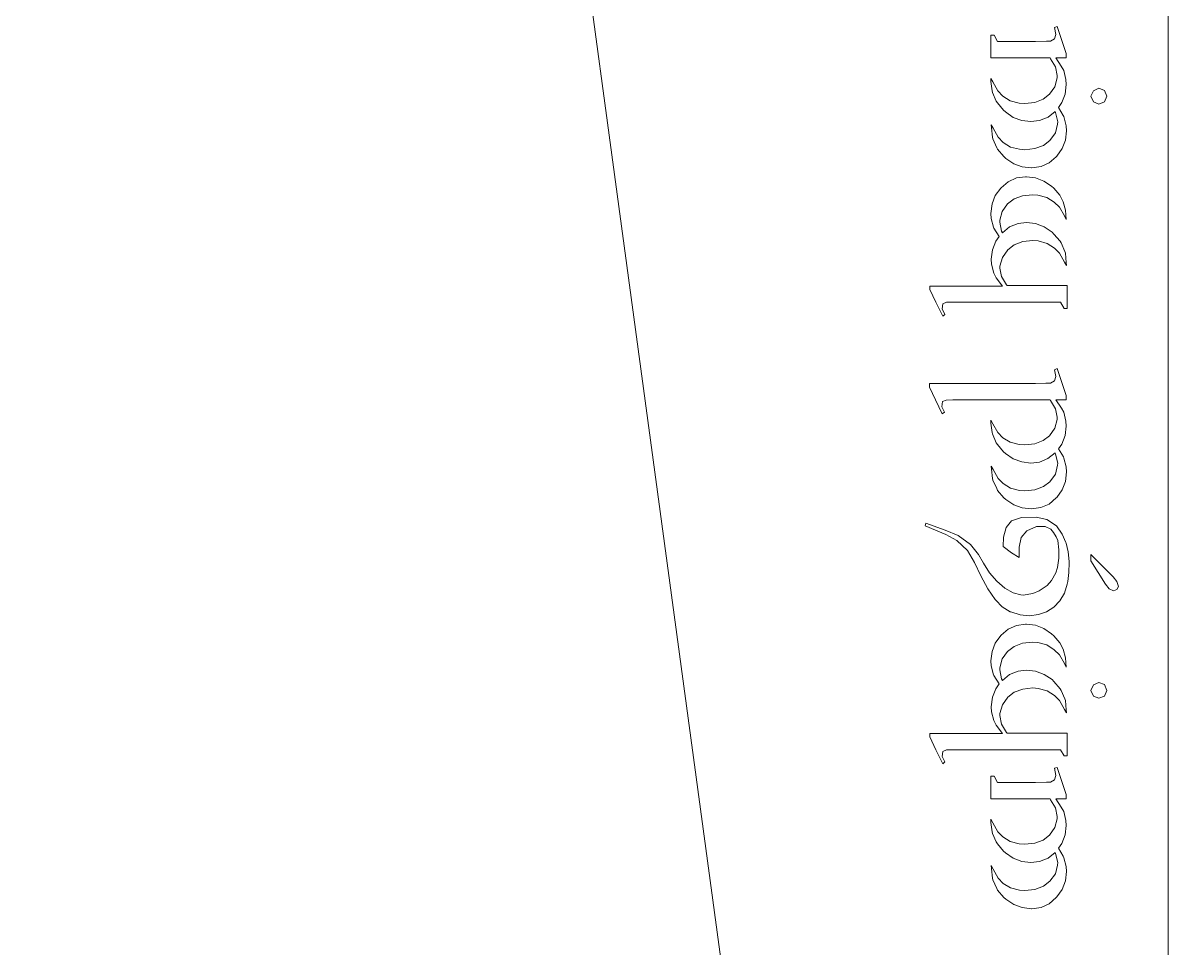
# Model space of a CAD drawing. Header units: inches. Extents: x -25.4 to 25.4, y -23 to 23.1.
# Drawn here: x 2.282 to 6.81, y -8.893 to -5.234 of the extents above; entities that cross this region are included whole.
import ezdxf

# ---------------------------------------------------------------- set-up
doc = ezdxf.new("R2010")
doc.units = ezdxf.units.IN
doc.header["$MEASUREMENT"] = 0
doc.layers.add('cut', color=6, linetype='Continuous', lineweight=0)
doc.layers.add('etch', color=1, linetype='Continuous', lineweight=0)

msp = doc.modelspace()

# ---------------------------------------------------------------- linework, layer by layer
at = {"layer": 'cut', "color": 6, "lineweight": 9, "true_color": 0xff00ff}
for points in [[(6.8104, 15.3701), (6.8104, 15.3701), (6.8104, -16.8207), (6.8104, -16.8207)], [(2.2822, 11.4337), (2.2822, 11.4337), (5.8715, -15.0549), (5.8715, -15.0549)]]:
    msp.add_open_spline(points, degree=3, dxfattribs=at)
at = {"layer": 'etch', "color": 1, "lineweight": 9, "true_color": 0xff0000}
for points in [[(6.3722, -5.2475), (6.3722, -5.2475), (6.3609, -5.2522), (6.3609, -5.2522)], [(6.3609, -5.2522), (6.3609, -5.2522), (6.3666, -5.2804), (6.3666, -5.2804)], [(6.407, -5.3547), (6.407, -5.3547), (6.3722, -5.2475), (6.3722, -5.2475)], [(6.1222, -5.2823), (6.1222, -5.2823), (6.11, -5.2823), (6.11, -5.2823)], [(6.11, -5.2823), (6.11, -5.2823), (6.11, -5.3725), (6.11, -5.3725)], [(6.1363, -5.3077), (6.1363, -5.3077), (6.1222, -5.2823), (6.1222, -5.2823)], [(6.3619, -5.2964), (6.3619, -5.2964), (6.345, -5.3058), (6.345, -5.3058)], [(6.3666, -5.2804), (6.3666, -5.2804), (6.3619, -5.2964), (6.3619, -5.2964)], [(6.2857, -5.3077), (6.2857, -5.3077), (6.1363, -5.3077), (6.1363, -5.3077)], [(6.329, -5.3067), (6.329, -5.3067), (6.2857, -5.3077), (6.2857, -5.3077)], [(6.345, -5.3058), (6.345, -5.3058), (6.329, -5.3067), (6.329, -5.3067)], [(6.11, -5.3725), (6.11, -5.3725), (6.344, -5.3725), (6.344, -5.3725)], [(6.344, -5.3725), (6.344, -5.3725), (6.3459, -5.3754), (6.3459, -5.3754)], [(6.3459, -5.3754), (6.3459, -5.3754), (6.3656, -5.4082), (6.3656, -5.4082)], [(6.3666, -5.3725), (6.3666, -5.3725), (6.407, -5.3725), (6.407, -5.3725)], [(6.3882, -5.4045), (6.3882, -5.4045), (6.3666, -5.3725), (6.3666, -5.3725)], [(6.407, -5.3725), (6.407, -5.3725), (6.407, -5.3547), (6.407, -5.3547)], [(6.3656, -5.4082), (6.3656, -5.4082), (6.3722, -5.4421), (6.3722, -5.4421)], [(6.3976, -5.4223), (6.3976, -5.4223), (6.3882, -5.4045), (6.3882, -5.4045)], [(6.406, -5.4571), (6.406, -5.4571), (6.3976, -5.4223), (6.3976, -5.4223)], [(6.1175, -5.4675), (6.1175, -5.4675), (6.11, -5.4534), (6.11, -5.4534)], [(6.11, -5.4534), (6.11, -5.4534), (6.11, -5.4656), (6.11, -5.4656)], [(6.11, -5.4656), (6.11, -5.4656), (6.1147, -5.5022), (6.1147, -5.5022)], [(6.1373, -5.5022), (6.1373, -5.5022), (6.1175, -5.4675), (6.1175, -5.4675)], [(6.3722, -5.4515), (6.3722, -5.4515), (6.3628, -5.4862), (6.3628, -5.4862)], [(6.3722, -5.4421), (6.3722, -5.4421), (6.3722, -5.4515), (6.3722, -5.4515)], [(6.4032, -5.5154), (6.4032, -5.5154), (6.407, -5.4778), (6.407, -5.4778)], [(6.407, -5.4778), (6.407, -5.4778), (6.406, -5.4571), (6.406, -5.4571)], [(6.1147, -5.5022), (6.1147, -5.5022), (6.1166, -5.5088), (6.1166, -5.5088)], [(6.1166, -5.5088), (6.1166, -5.5088), (6.1307, -5.5436), (6.1307, -5.5436)], [(6.157, -5.5238), (6.157, -5.5238), (6.1373, -5.5022), (6.1373, -5.5022)], [(6.1861, -5.5417), (6.1861, -5.5417), (6.157, -5.5238), (6.157, -5.5238)], [(6.3421, -5.5163), (6.3421, -5.5163), (6.3158, -5.5351), (6.3158, -5.5351)], [(6.3628, -5.4862), (6.3628, -5.4862), (6.3421, -5.5163), (6.3421, -5.5163)], [(6.3901, -5.5483), (6.3901, -5.5483), (6.4032, -5.5154), (6.4032, -5.5154)], [(6.5047, -5.5238), (6.5047, -5.5238), (6.5151, -5.5022), (6.5151, -5.5022)], [(6.5151, -5.5464), (6.5151, -5.5464), (6.5047, -5.5238), (6.5047, -5.5238)], [(6.5151, -5.5022), (6.5151, -5.5022), (6.5367, -5.4919), (6.5367, -5.4919)], [(6.5367, -5.4919), (6.5367, -5.4919), (6.5592, -5.5013), (6.5592, -5.5013)], [(6.5592, -5.5013), (6.5592, -5.5013), (6.5686, -5.5238), (6.5686, -5.5238)], [(6.5686, -5.5238), (6.5686, -5.5238), (6.5592, -5.5464), (6.5592, -5.5464)], [(6.1307, -5.5436), (6.1307, -5.5436), (6.1354, -5.5502), (6.1354, -5.5502)], [(6.1354, -5.5502), (6.1354, -5.5502), (6.1598, -5.5793), (6.1598, -5.5793)], [(6.2218, -5.5511), (6.2218, -5.5511), (6.1861, -5.5417), (6.1861, -5.5417)], [(6.2435, -5.552), (6.2435, -5.552), (6.2218, -5.5511), (6.2218, -5.5511)], [(6.2829, -5.5483), (6.2829, -5.5483), (6.2435, -5.552), (6.2435, -5.552)], [(6.3158, -5.5351), (6.3158, -5.5351), (6.2829, -5.5483), (6.2829, -5.5483)], [(6.3769, -5.568), (6.3769, -5.568), (6.3901, -5.5483), (6.3901, -5.5483)], [(6.3957, -5.6), (6.3957, -5.6), (6.3769, -5.568), (6.3769, -5.568)], [(6.5367, -5.5549), (6.5367, -5.5549), (6.5151, -5.5464), (6.5151, -5.5464)], [(6.5592, -5.5464), (6.5592, -5.5464), (6.5367, -5.5549), (6.5367, -5.5549)], [(6.1598, -5.5793), (6.1598, -5.5793), (6.1673, -5.5859), (6.1673, -5.5859)], [(6.1673, -5.5859), (6.1673, -5.5859), (6.1983, -5.6075), (6.1983, -5.6075)], [(6.1983, -5.6075), (6.1983, -5.6075), (6.2322, -5.6197), (6.2322, -5.6197)], [(6.3017, -5.6197), (6.3017, -5.6197), (6.3356, -5.6065), (6.3356, -5.6065)], [(6.3356, -5.6065), (6.3356, -5.6065), (6.3637, -5.584), (6.3637, -5.584)], [(6.3637, -5.584), (6.3637, -5.584), (6.3656, -5.5887), (6.3656, -5.5887)], [(6.3656, -5.5887), (6.3656, -5.5887), (6.3741, -5.6253), (6.3741, -5.6253)], [(6.3985, -5.6047), (6.3985, -5.6047), (6.3957, -5.6), (6.3957, -5.6)], [(6.407, -5.6404), (6.407, -5.6404), (6.3985, -5.6047), (6.3985, -5.6047)], [(6.1185, -5.6507), (6.1185, -5.6507), (6.1109, -5.6366), (6.1109, -5.6366)], [(6.1109, -5.6366), (6.1109, -5.6366), (6.1119, -5.6488), (6.1119, -5.6488)], [(6.1119, -5.6488), (6.1119, -5.6488), (6.1156, -5.6855), (6.1156, -5.6855)], [(6.1382, -5.6855), (6.1382, -5.6855), (6.1185, -5.6507), (6.1185, -5.6507)], [(6.2322, -5.6197), (6.2322, -5.6197), (6.2679, -5.6244), (6.2679, -5.6244)], [(6.2679, -5.6244), (6.2679, -5.6244), (6.3017, -5.6197), (6.3017, -5.6197)], [(6.3731, -5.6338), (6.3731, -5.6338), (6.3647, -5.6686), (6.3647, -5.6686)], [(6.3741, -5.6253), (6.3741, -5.6253), (6.3731, -5.6338), (6.3731, -5.6338)], [(6.4042, -5.6977), (6.4042, -5.6977), (6.4089, -5.6601), (6.4089, -5.6601)], [(6.4089, -5.6601), (6.4089, -5.6601), (6.407, -5.6404), (6.407, -5.6404)], [(6.1156, -5.6855), (6.1156, -5.6855), (6.1175, -5.693), (6.1175, -5.693)], [(6.1175, -5.693), (6.1175, -5.693), (6.1326, -5.7278), (6.1326, -5.7278)], [(6.1579, -5.7062), (6.1579, -5.7062), (6.1382, -5.6855), (6.1382, -5.6855)], [(6.3431, -5.6986), (6.3431, -5.6986), (6.3177, -5.7184), (6.3177, -5.7184)], [(6.3647, -5.6686), (6.3647, -5.6686), (6.3431, -5.6986), (6.3431, -5.6986)], [(6.3919, -5.7306), (6.3919, -5.7306), (6.4042, -5.6977), (6.4042, -5.6977)], [(6.1326, -5.7278), (6.1326, -5.7278), (6.1363, -5.7334), (6.1363, -5.7334)], [(6.1363, -5.7334), (6.1363, -5.7334), (6.1608, -5.7626), (6.1608, -5.7626)], [(6.1871, -5.725), (6.1871, -5.725), (6.1579, -5.7062), (6.1579, -5.7062)], [(6.2228, -5.7334), (6.2228, -5.7334), (6.1871, -5.725), (6.1871, -5.725)], [(6.2444, -5.7353), (6.2444, -5.7353), (6.2228, -5.7334), (6.2228, -5.7334)], [(6.2839, -5.7306), (6.2839, -5.7306), (6.2444, -5.7353), (6.2444, -5.7353)], [(6.3177, -5.7184), (6.3177, -5.7184), (6.2839, -5.7306), (6.2839, -5.7306)], [(6.3703, -5.7607), (6.3703, -5.7607), (6.3919, -5.7306), (6.3919, -5.7306)], [(6.1608, -5.7626), (6.1608, -5.7626), (6.1692, -5.7701), (6.1692, -5.7701)], [(6.1692, -5.7701), (6.1692, -5.7701), (6.2002, -5.7907), (6.2002, -5.7907)], [(6.2002, -5.7907), (6.2002, -5.7907), (6.2331, -5.803), (6.2331, -5.803)], [(6.3083, -5.802), (6.3083, -5.802), (6.3403, -5.787), (6.3403, -5.787)], [(6.3403, -5.787), (6.3403, -5.787), (6.3684, -5.7635), (6.3684, -5.7635)], [(6.3684, -5.7635), (6.3684, -5.7635), (6.3703, -5.7607), (6.3703, -5.7607)], [(6.2331, -5.803), (6.2331, -5.803), (6.2698, -5.8067), (6.2698, -5.8067)], [(6.2698, -5.8067), (6.2698, -5.8067), (6.2716, -5.8067), (6.2716, -5.8067)], [(6.2716, -5.8067), (6.2716, -5.8067), (6.3083, -5.802), (6.3083, -5.802)], [(6.1504, -5.8857), (6.1504, -5.8857), (6.1495, -5.8875), (6.1495, -5.8875)], [(6.1786, -5.8622), (6.1786, -5.8622), (6.1504, -5.8857), (6.1504, -5.8857)], [(6.2106, -5.8471), (6.2106, -5.8471), (6.1786, -5.8622), (6.1786, -5.8622)], [(6.2472, -5.8424), (6.2472, -5.8424), (6.2106, -5.8471), (6.2106, -5.8471)], [(6.2491, -5.8424), (6.2491, -5.8424), (6.2472, -5.8424), (6.2472, -5.8424)], [(6.25, -5.8424), (6.25, -5.8424), (6.2491, -5.8424), (6.2491, -5.8424)], [(6.2857, -5.8462), (6.2857, -5.8462), (6.25, -5.8424), (6.25, -5.8424)], [(6.3196, -5.8594), (6.3196, -5.8594), (6.2857, -5.8462), (6.2857, -5.8462)], [(6.3497, -5.88), (6.3497, -5.88), (6.3196, -5.8594), (6.3196, -5.8594)], [(6.3581, -5.8875), (6.3581, -5.8875), (6.3497, -5.88), (6.3497, -5.88)], [(6.1269, -5.9167), (6.1269, -5.9167), (6.1147, -5.9496), (6.1147, -5.9496)], [(6.1495, -5.8875), (6.1495, -5.8875), (6.1269, -5.9167), (6.1269, -5.9167)], [(6.1758, -5.9496), (6.1758, -5.9496), (6.2012, -5.9298), (6.2012, -5.9298)], [(6.2012, -5.9298), (6.2012, -5.9298), (6.235, -5.9176), (6.235, -5.9176)], [(6.235, -5.9176), (6.235, -5.9176), (6.2745, -5.9139), (6.2745, -5.9139)], [(6.2745, -5.9139), (6.2745, -5.9139), (6.2951, -5.9148), (6.2951, -5.9148)], [(6.2951, -5.9148), (6.2951, -5.9148), (6.3309, -5.9242), (6.3309, -5.9242)], [(6.3309, -5.9242), (6.3309, -5.9242), (6.36, -5.943), (6.36, -5.943)], [(6.3825, -5.9157), (6.3825, -5.9157), (6.3581, -5.8875), (6.3581, -5.8875)], [(6.3957, -5.9411), (6.3957, -5.9411), (6.3825, -5.9157), (6.3825, -5.9157)], [(6.1147, -5.9496), (6.1147, -5.9496), (6.11, -5.9872), (6.11, -5.9872)], [(6.1542, -5.9796), (6.1542, -5.9796), (6.1758, -5.9496), (6.1758, -5.9496)], [(6.36, -5.943), (6.36, -5.943), (6.3807, -5.9627), (6.3807, -5.9627)], [(6.3807, -5.9627), (6.3807, -5.9627), (6.4004, -5.9975), (6.4004, -5.9975)], [(6.4051, -5.9749), (6.4051, -5.9749), (6.3957, -5.9411), (6.3957, -5.9411)], [(6.407, -6.0116), (6.407, -6.0116), (6.4051, -5.9749), (6.4051, -5.9749)], [(6.11, -5.9872), (6.11, -5.9872), (6.1109, -6.0069), (6.1109, -6.0069)], [(6.1109, -6.0069), (6.1109, -6.0069), (6.1203, -6.0417), (6.1203, -6.0417)], [(6.1448, -6.0144), (6.1448, -6.0144), (6.1542, -5.9796), (6.1542, -5.9796)], [(6.1448, -6.0219), (6.1448, -6.0219), (6.1448, -6.0144), (6.1448, -6.0144)], [(6.1523, -6.0576), (6.1523, -6.0576), (6.1448, -6.0219), (6.1448, -6.0219)], [(6.4004, -5.9975), (6.4004, -5.9975), (6.407, -6.0116), (6.407, -6.0116)], [(6.1203, -6.0417), (6.1203, -6.0417), (6.1213, -6.0454), (6.1213, -6.0454)], [(6.1213, -6.0454), (6.1213, -6.0454), (6.142, -6.0783), (6.142, -6.0783)], [(6.1551, -6.0642), (6.1551, -6.0642), (6.1523, -6.0576), (6.1523, -6.0576)], [(6.1833, -6.0407), (6.1833, -6.0407), (6.1551, -6.0642), (6.1551, -6.0642)], [(6.2171, -6.0276), (6.2171, -6.0276), (6.1833, -6.0407), (6.1833, -6.0407)], [(6.25, -6.0238), (6.25, -6.0238), (6.2171, -6.0276), (6.2171, -6.0276)], [(6.251, -6.0238), (6.251, -6.0238), (6.25, -6.0238), (6.25, -6.0238)], [(6.2867, -6.0276), (6.2867, -6.0276), (6.251, -6.0238), (6.251, -6.0238)], [(6.3205, -6.0407), (6.3205, -6.0407), (6.2867, -6.0276), (6.2867, -6.0276)], [(6.3515, -6.0614), (6.3515, -6.0614), (6.3205, -6.0407), (6.3205, -6.0407)], [(6.3591, -6.0689), (6.3591, -6.0689), (6.3515, -6.0614), (6.3515, -6.0614)], [(6.1288, -6.0971), (6.1288, -6.0971), (6.1156, -6.1309), (6.1156, -6.1309)], [(6.142, -6.0783), (6.142, -6.0783), (6.1288, -6.0971), (6.1288, -6.0971)], [(6.1767, -6.1309), (6.1767, -6.1309), (6.2021, -6.1112), (6.2021, -6.1112)], [(6.2021, -6.1112), (6.2021, -6.1112), (6.2359, -6.099), (6.2359, -6.099)], [(6.2359, -6.099), (6.2359, -6.099), (6.2754, -6.0943), (6.2754, -6.0943)], [(6.2754, -6.0943), (6.2754, -6.0943), (6.297, -6.0962), (6.297, -6.0962)], [(6.297, -6.0962), (6.297, -6.0962), (6.3327, -6.1056), (6.3327, -6.1056)], [(6.3327, -6.1056), (6.3327, -6.1056), (6.3609, -6.1244), (6.3609, -6.1244)], [(6.3835, -6.0971), (6.3835, -6.0971), (6.3591, -6.0689), (6.3591, -6.0689)], [(6.3882, -6.1037), (6.3882, -6.1037), (6.3835, -6.0971), (6.3835, -6.0971)], [(6.4023, -6.1375), (6.4023, -6.1375), (6.3882, -6.1037), (6.3882, -6.1037)], [(6.1156, -6.1309), (6.1156, -6.1309), (6.1109, -6.1685), (6.1109, -6.1685)], [(6.1551, -6.161), (6.1551, -6.161), (6.1767, -6.1309), (6.1767, -6.1309)], [(6.3609, -6.1244), (6.3609, -6.1244), (6.3816, -6.1441), (6.3816, -6.1441)], [(6.3816, -6.1441), (6.3816, -6.1441), (6.4013, -6.1798), (6.4013, -6.1798)], [(6.4042, -6.145), (6.4042, -6.145), (6.4023, -6.1375), (6.4023, -6.1375)], [(6.4079, -6.1808), (6.4079, -6.1808), (6.4042, -6.145), (6.4042, -6.145)], [(6.1109, -6.1685), (6.1109, -6.1685), (6.1119, -6.1883), (6.1119, -6.1883)], [(6.1119, -6.1883), (6.1119, -6.1883), (6.1213, -6.2231), (6.1213, -6.2231)], [(6.1457, -6.1958), (6.1457, -6.1958), (6.1551, -6.161), (6.1551, -6.161)], [(6.1457, -6.2033), (6.1457, -6.2033), (6.1457, -6.1958), (6.1457, -6.1958)], [(6.1523, -6.2371), (6.1523, -6.2371), (6.1457, -6.2033), (6.1457, -6.2033)], [(6.4013, -6.1798), (6.4013, -6.1798), (6.4089, -6.193), (6.4089, -6.193)], [(6.4089, -6.193), (6.4089, -6.193), (6.4079, -6.1808), (6.4079, -6.1808)], [(6.1213, -6.2231), (6.1213, -6.2231), (6.1307, -6.2418), (6.1307, -6.2418)], [(6.1307, -6.2418), (6.1307, -6.2418), (6.1551, -6.2747), (6.1551, -6.2747)], [(6.172, -6.27), (6.172, -6.27), (6.1523, -6.2371), (6.1523, -6.2371)], [(6.1551, -6.2747), (6.1551, -6.2747), (5.8685, -6.2747), (5.8685, -6.2747)], [(5.8685, -6.2747), (5.8685, -6.2747), (5.8685, -6.2888), (5.8685, -6.2888)], [(5.8685, -6.2888), (5.8685, -6.2888), (5.892, -6.3386), (5.892, -6.3386)], [(6.1739, -6.2729), (6.1739, -6.2729), (6.172, -6.27), (6.172, -6.27)], [(6.4117, -6.2729), (6.4117, -6.2729), (6.1739, -6.2729), (6.1739, -6.2729)], [(6.4117, -6.3631), (6.4117, -6.3631), (6.4117, -6.2729), (6.4117, -6.2729)], [(5.892, -6.3386), (5.892, -6.3386), (5.9192, -6.3941), (5.9192, -6.3941)], [(5.9202, -6.3452), (5.9202, -6.3452), (5.9343, -6.3386), (5.9343, -6.3386)], [(5.9343, -6.3386), (5.9343, -6.3386), (5.9625, -6.3386), (5.9625, -6.3386)], [(5.9625, -6.3386), (5.9625, -6.3386), (6.3854, -6.3386), (6.3854, -6.3386)], [(6.3854, -6.3386), (6.3854, -6.3386), (6.3995, -6.3631), (6.3995, -6.3631)], [(5.9173, -6.365), (5.9173, -6.365), (5.9202, -6.3452), (5.9202, -6.3452)], [(5.9277, -6.3866), (5.9277, -6.3866), (5.9173, -6.365), (5.9173, -6.365)], [(6.3995, -6.3631), (6.3995, -6.3631), (6.4117, -6.3631), (6.4117, -6.3631)], [(5.9192, -6.3941), (5.9192, -6.3941), (5.9277, -6.3866), (5.9277, -6.3866)], [(6.3722, -6.6009), (6.3722, -6.6009), (6.3609, -6.6055), (6.3609, -6.6055)], [(6.3609, -6.6055), (6.3609, -6.6055), (6.3666, -6.6328), (6.3666, -6.6328)], [(6.407, -6.707), (6.407, -6.707), (6.3722, -6.6009), (6.3722, -6.6009)], [(6.3619, -6.6497), (6.3619, -6.6497), (6.345, -6.6582), (6.345, -6.6582)], [(6.3666, -6.6328), (6.3666, -6.6328), (6.3619, -6.6497), (6.3619, -6.6497)], [(6.2857, -6.6601), (6.2857, -6.6601), (5.8666, -6.6601), (5.8666, -6.6601)], [(5.8666, -6.6601), (5.8666, -6.6601), (5.8666, -6.6742), (5.8666, -6.6742)], [(5.8666, -6.6742), (5.8666, -6.6742), (5.8901, -6.7249), (5.8901, -6.7249)], [(6.3271, -6.6591), (6.3271, -6.6591), (6.2857, -6.6601), (6.2857, -6.6601)], [(6.345, -6.6582), (6.345, -6.6582), (6.3271, -6.6591), (6.3271, -6.6591)], [(5.8901, -6.7249), (5.8901, -6.7249), (5.9173, -6.7804), (5.9173, -6.7804)], [(5.9164, -6.7522), (5.9164, -6.7522), (5.9183, -6.7315), (5.9183, -6.7315)], [(5.9183, -6.7315), (5.9183, -6.7315), (5.9333, -6.7258), (5.9333, -6.7258)], [(5.9333, -6.7258), (5.9333, -6.7258), (5.9587, -6.7249), (5.9587, -6.7249)], [(5.9587, -6.7249), (5.9587, -6.7249), (6.344, -6.7249), (6.344, -6.7249)], [(6.344, -6.7249), (6.344, -6.7249), (6.3459, -6.7268), (6.3459, -6.7268)], [(6.3459, -6.7268), (6.3459, -6.7268), (6.3656, -6.7597), (6.3656, -6.7597)], [(6.3666, -6.7249), (6.3666, -6.7249), (6.407, -6.7249), (6.407, -6.7249)], [(6.3891, -6.7569), (6.3891, -6.7569), (6.3666, -6.7249), (6.3666, -6.7249)], [(6.407, -6.7249), (6.407, -6.7249), (6.407, -6.707), (6.407, -6.707)], [(5.9258, -6.7728), (5.9258, -6.7728), (5.9164, -6.7522), (5.9164, -6.7522)], [(5.9173, -6.7804), (5.9173, -6.7804), (5.9258, -6.7728), (5.9258, -6.7728)], [(6.3656, -6.7597), (6.3656, -6.7597), (6.3722, -6.7935), (6.3722, -6.7935)], [(6.3976, -6.7738), (6.3976, -6.7738), (6.3891, -6.7569), (6.3891, -6.7569)], [(6.406, -6.8085), (6.406, -6.8085), (6.3976, -6.7738), (6.3976, -6.7738)], [(6.1175, -6.8189), (6.1175, -6.8189), (6.11, -6.8048), (6.11, -6.8048)], [(6.11, -6.8048), (6.11, -6.8048), (6.11, -6.817), (6.11, -6.817)], [(6.11, -6.817), (6.11, -6.817), (6.1147, -6.8537), (6.1147, -6.8537)], [(6.1373, -6.8537), (6.1373, -6.8537), (6.1175, -6.8189), (6.1175, -6.8189)], [(6.3628, -6.8367), (6.3628, -6.8367), (6.3421, -6.8668), (6.3421, -6.8668)], [(6.3722, -6.802), (6.3722, -6.802), (6.3628, -6.8367), (6.3628, -6.8367)], [(6.3722, -6.7935), (6.3722, -6.7935), (6.3722, -6.802), (6.3722, -6.802)], [(6.4032, -6.8659), (6.4032, -6.8659), (6.407, -6.8292), (6.407, -6.8292)], [(6.407, -6.8292), (6.407, -6.8292), (6.406, -6.8085), (6.406, -6.8085)], [(6.1147, -6.8537), (6.1147, -6.8537), (6.1166, -6.8593), (6.1166, -6.8593)], [(6.1166, -6.8593), (6.1166, -6.8593), (6.1307, -6.8941), (6.1307, -6.8941)], [(6.157, -6.8743), (6.157, -6.8743), (6.1373, -6.8537), (6.1373, -6.8537)], [(6.1861, -6.8922), (6.1861, -6.8922), (6.157, -6.8743), (6.157, -6.8743)], [(6.3421, -6.8668), (6.3421, -6.8668), (6.3158, -6.8856), (6.3158, -6.8856)], [(6.3901, -6.8997), (6.3901, -6.8997), (6.4032, -6.8659), (6.4032, -6.8659)], [(6.1307, -6.8941), (6.1307, -6.8941), (6.1354, -6.9016), (6.1354, -6.9016)], [(6.1354, -6.9016), (6.1354, -6.9016), (6.1598, -6.9298), (6.1598, -6.9298)], [(6.2218, -6.9016), (6.2218, -6.9016), (6.1861, -6.8922), (6.1861, -6.8922)], [(6.2435, -6.9025), (6.2435, -6.9025), (6.2218, -6.9016), (6.2218, -6.9016)], [(6.2829, -6.8988), (6.2829, -6.8988), (6.2435, -6.9025), (6.2435, -6.9025)], [(6.3158, -6.8856), (6.3158, -6.8856), (6.2829, -6.8988), (6.2829, -6.8988)], [(6.3769, -6.9185), (6.3769, -6.9185), (6.3901, -6.8997), (6.3901, -6.8997)], [(6.3966, -6.9505), (6.3966, -6.9505), (6.3769, -6.9185), (6.3769, -6.9185)], [(6.1598, -6.9298), (6.1598, -6.9298), (6.1673, -6.9373), (6.1673, -6.9373)], [(6.1673, -6.9373), (6.1673, -6.9373), (6.1983, -6.958), (6.1983, -6.958)], [(6.1983, -6.958), (6.1983, -6.958), (6.2322, -6.9702), (6.2322, -6.9702)], [(6.2322, -6.9702), (6.2322, -6.9702), (6.2679, -6.9749), (6.2679, -6.9749)], [(6.2679, -6.9749), (6.2679, -6.9749), (6.3017, -6.9711), (6.3017, -6.9711)], [(6.3017, -6.9711), (6.3017, -6.9711), (6.3346, -6.957), (6.3346, -6.957)], [(6.3346, -6.957), (6.3346, -6.957), (6.3637, -6.9345), (6.3637, -6.9345)], [(6.3637, -6.9345), (6.3637, -6.9345), (6.3656, -6.9392), (6.3656, -6.9392)], [(6.3656, -6.9392), (6.3656, -6.9392), (6.3741, -6.9749), (6.3741, -6.9749)], [(6.3985, -6.9552), (6.3985, -6.9552), (6.3966, -6.9505), (6.3966, -6.9505)], [(6.407, -6.9899), (6.407, -6.9899), (6.3985, -6.9552), (6.3985, -6.9552)], [(6.1185, -7.0003), (6.1185, -7.0003), (6.1109, -6.9871), (6.1109, -6.9871)], [(6.1109, -6.9871), (6.1109, -6.9871), (6.1119, -6.9984), (6.1119, -6.9984)], [(6.1119, -6.9984), (6.1119, -6.9984), (6.1156, -7.035), (6.1156, -7.035)], [(6.1382, -7.035), (6.1382, -7.035), (6.1185, -7.0003), (6.1185, -7.0003)], [(6.3647, -7.0181), (6.3647, -7.0181), (6.3431, -7.0482), (6.3431, -7.0482)], [(6.3731, -6.9833), (6.3731, -6.9833), (6.3647, -7.0181), (6.3647, -7.0181)], [(6.3741, -6.9749), (6.3741, -6.9749), (6.3731, -6.9833), (6.3731, -6.9833)], [(6.4042, -7.0473), (6.4042, -7.0473), (6.4089, -7.0097), (6.4089, -7.0097)], [(6.4089, -7.0097), (6.4089, -7.0097), (6.407, -6.9899), (6.407, -6.9899)], [(6.1156, -7.035), (6.1156, -7.035), (6.1175, -7.0416), (6.1175, -7.0416)], [(6.1175, -7.0416), (6.1175, -7.0416), (6.1326, -7.0754), (6.1326, -7.0754)], [(6.1579, -7.0557), (6.1579, -7.0557), (6.1382, -7.035), (6.1382, -7.035)], [(6.1871, -7.0736), (6.1871, -7.0736), (6.1579, -7.0557), (6.1579, -7.0557)], [(6.3431, -7.0482), (6.3431, -7.0482), (6.3177, -7.067), (6.3177, -7.067)], [(6.3919, -7.0801), (6.3919, -7.0801), (6.4042, -7.0473), (6.4042, -7.0473)], [(6.1326, -7.0754), (6.1326, -7.0754), (6.1363, -7.083), (6.1363, -7.083)], [(6.1363, -7.083), (6.1363, -7.083), (6.1608, -7.1121), (6.1608, -7.1121)], [(6.2228, -7.083), (6.2228, -7.083), (6.1871, -7.0736), (6.1871, -7.0736)], [(6.2444, -7.0839), (6.2444, -7.0839), (6.2228, -7.083), (6.2228, -7.083)], [(6.2839, -7.0801), (6.2839, -7.0801), (6.2444, -7.0839), (6.2444, -7.0839)], [(6.3177, -7.067), (6.3177, -7.067), (6.2839, -7.0801), (6.2839, -7.0801)], [(6.3703, -7.1102), (6.3703, -7.1102), (6.3919, -7.0801), (6.3919, -7.0801)], [(6.1608, -7.1121), (6.1608, -7.1121), (6.1683, -7.1187), (6.1683, -7.1187)], [(6.1683, -7.1187), (6.1683, -7.1187), (6.2002, -7.1394), (6.2002, -7.1394)], [(6.2002, -7.1394), (6.2002, -7.1394), (6.2331, -7.1516), (6.2331, -7.1516)], [(6.2331, -7.1516), (6.2331, -7.1516), (6.2698, -7.1553), (6.2698, -7.1553)], [(6.2707, -7.1553), (6.2707, -7.1553), (6.3074, -7.1506), (6.3074, -7.1506)], [(6.3074, -7.1506), (6.3074, -7.1506), (6.3403, -7.1365), (6.3403, -7.1365)], [(6.3403, -7.1365), (6.3403, -7.1365), (6.3684, -7.1121), (6.3684, -7.1121)], [(6.3684, -7.1121), (6.3684, -7.1121), (6.3703, -7.1102), (6.3703, -7.1102)], [(6.2312, -7.1901), (6.2312, -7.1901), (6.1918, -7.2033), (6.1918, -7.2033)], [(6.2886, -7.1882), (6.2886, -7.1882), (6.2312, -7.1901), (6.2312, -7.1901)], [(6.2698, -7.1553), (6.2698, -7.1553), (6.2707, -7.1553), (6.2707, -7.1553)], [(6.3309, -7.1976), (6.3309, -7.1976), (6.2886, -7.1882), (6.2886, -7.1882)], [(6.3694, -7.223), (6.3694, -7.223), (6.3309, -7.1976), (6.3309, -7.1976)], [(5.8525, -7.2127), (5.8525, -7.2127), (5.8497, -7.2221), (5.8497, -7.2221)], [(5.8497, -7.2221), (5.8497, -7.2221), (5.9314, -7.2568), (5.9314, -7.2568)], [(5.9296, -7.2399), (5.9296, -7.2399), (5.8525, -7.2127), (5.8525, -7.2127)], [(5.9803, -7.2615), (5.9803, -7.2615), (5.9296, -7.2399), (5.9296, -7.2399)], [(6.1701, -7.2296), (6.1701, -7.2296), (6.1598, -7.2672), (6.1598, -7.2672)], [(6.1918, -7.2033), (6.1918, -7.2033), (6.1701, -7.2296), (6.1701, -7.2296)], [(6.2294, -7.269), (6.2294, -7.269), (6.2519, -7.2427), (6.2519, -7.2427)], [(6.2519, -7.2427), (6.2519, -7.2427), (6.2904, -7.2249), (6.2904, -7.2249)], [(6.2904, -7.2249), (6.2904, -7.2249), (6.3243, -7.2258), (6.3243, -7.2258)], [(6.3243, -7.2258), (6.3243, -7.2258), (6.3468, -7.2362), (6.3468, -7.2362)], [(6.3468, -7.2362), (6.3468, -7.2362), (6.3572, -7.2493), (6.3572, -7.2493)], [(6.391, -7.2559), (6.391, -7.2559), (6.3694, -7.223), (6.3694, -7.223)], [(5.9314, -7.2568), (5.9314, -7.2568), (5.9747, -7.2813), (5.9747, -7.2813)], [(5.9747, -7.2813), (5.9747, -7.2813), (6.017, -7.3207), (6.017, -7.3207)], [(6.0292, -7.2963), (6.0292, -7.2963), (5.9803, -7.2615), (5.9803, -7.2615)], [(6.1598, -7.2672), (6.1598, -7.2672), (6.1579, -7.3048), (6.1579, -7.3048)], [(6.2209, -7.3076), (6.2209, -7.3076), (6.2294, -7.269), (6.2294, -7.269)], [(6.3572, -7.2493), (6.3572, -7.2493), (6.3684, -7.2662), (6.3684, -7.2662)], [(6.3684, -7.2662), (6.3684, -7.2662), (6.3741, -7.2803), (6.3741, -7.2803)], [(6.3741, -7.2803), (6.3741, -7.2803), (6.3788, -7.3179), (6.3788, -7.3179)], [(6.406, -7.2888), (6.406, -7.2888), (6.391, -7.2559), (6.391, -7.2559)], [(6.407, -7.2907), (6.407, -7.2907), (6.406, -7.2888), (6.406, -7.2888)], [(6.017, -7.3207), (6.017, -7.3207), (6.0452, -7.3677), (6.0452, -7.3677)], [(6.0602, -7.3367), (6.0602, -7.3367), (6.0292, -7.2963), (6.0292, -7.2963)], [(6.1579, -7.3048), (6.1579, -7.3048), (6.1918, -7.3292), (6.1918, -7.3292)], [(6.1918, -7.3292), (6.1918, -7.3292), (6.2209, -7.348), (6.2209, -7.348)], [(6.2209, -7.348), (6.2209, -7.348), (6.2209, -7.3076), (6.2209, -7.3076)], [(6.3788, -7.3179), (6.3788, -7.3179), (6.3778, -7.3508), (6.3778, -7.3508)], [(6.4154, -7.3254), (6.4154, -7.3254), (6.407, -7.2907), (6.407, -7.2907)], [(6.4192, -7.364), (6.4192, -7.364), (6.4154, -7.3254), (6.4154, -7.3254)], [(6.5047, -7.3611), (6.5047, -7.3611), (6.5047, -7.3358), (6.5047, -7.3358)], [(6.5047, -7.3358), (6.5047, -7.3358), (6.5931, -7.4241), (6.5931, -7.4241)], [(6.0452, -7.3677), (6.0452, -7.3677), (6.0696, -7.4204), (6.0696, -7.4204)], [(6.0799, -7.3705), (6.0799, -7.3705), (6.0602, -7.3367), (6.0602, -7.3367)], [(6.1044, -7.4081), (6.1044, -7.4081), (6.0799, -7.3705), (6.0799, -7.3705)], [(6.3778, -7.3508), (6.3778, -7.3508), (6.3731, -7.3875), (6.3731, -7.3875)], [(6.4183, -7.4072), (6.4183, -7.4072), (6.4192, -7.3677), (6.4192, -7.3677)], [(6.4192, -7.3677), (6.4192, -7.3677), (6.4192, -7.364), (6.4192, -7.364)], [(6.563, -7.4532), (6.563, -7.4532), (6.5047, -7.3611), (6.5047, -7.3611)], [(6.0696, -7.4204), (6.0696, -7.4204), (6.0978, -7.472), (6.0978, -7.472)], [(6.1326, -7.441), (6.1326, -7.441), (6.1044, -7.4081), (6.1044, -7.4081)], [(6.3666, -7.4081), (6.3666, -7.4081), (6.3497, -7.4391), (6.3497, -7.4391)], [(6.3731, -7.3875), (6.3731, -7.3875), (6.3666, -7.4081), (6.3666, -7.4081)], [(6.4136, -7.4429), (6.4136, -7.4429), (6.4183, -7.4072), (6.4183, -7.4072)], [(6.5931, -7.4241), (6.5931, -7.4241), (6.6081, -7.4429), (6.6081, -7.4429)], [(6.1655, -7.4692), (6.1655, -7.4692), (6.1326, -7.441), (6.1326, -7.441)], [(6.1974, -7.488), (6.1974, -7.488), (6.1655, -7.4692), (6.1655, -7.4692)], [(6.3318, -7.4589), (6.3318, -7.4589), (6.3008, -7.4796), (6.3008, -7.4796)], [(6.3497, -7.4391), (6.3497, -7.4391), (6.3318, -7.4589), (6.3318, -7.4589)], [(6.4004, -7.489), (6.4004, -7.489), (6.4117, -7.4532), (6.4117, -7.4532)], [(6.4117, -7.4532), (6.4117, -7.4532), (6.4136, -7.4429), (6.4136, -7.4429)], [(6.5771, -7.472), (6.5771, -7.472), (6.563, -7.4532), (6.563, -7.4532)], [(6.6137, -7.4626), (6.6137, -7.4626), (6.6072, -7.4739), (6.6072, -7.4739)], [(6.6081, -7.4429), (6.6081, -7.4429), (6.6137, -7.4626), (6.6137, -7.4626)], [(6.0978, -7.472), (6.0978, -7.472), (6.126, -7.5134), (6.126, -7.5134)], [(6.126, -7.5134), (6.126, -7.5134), (6.1288, -7.5172), (6.1288, -7.5172)], [(6.2275, -7.4955), (6.2275, -7.4955), (6.1974, -7.488), (6.1974, -7.488)], [(6.2369, -7.4965), (6.2369, -7.4965), (6.2275, -7.4955), (6.2275, -7.4955)], [(6.2754, -7.4899), (6.2754, -7.4899), (6.2369, -7.4965), (6.2369, -7.4965)], [(6.3008, -7.4796), (6.3008, -7.4796), (6.2754, -7.4899), (6.2754, -7.4899)], [(6.3825, -7.519), (6.3825, -7.519), (6.4004, -7.489), (6.4004, -7.489)], [(6.594, -7.4796), (6.594, -7.4796), (6.5771, -7.472), (6.5771, -7.472)], [(6.6072, -7.4739), (6.6072, -7.4739), (6.594, -7.4796), (6.594, -7.4796)], [(6.1288, -7.5172), (6.1288, -7.5172), (6.1542, -7.5435), (6.1542, -7.5435)], [(6.1542, -7.5435), (6.1542, -7.5435), (6.1861, -7.5623), (6.1861, -7.5623)], [(6.329, -7.5623), (6.329, -7.5623), (6.3591, -7.5444), (6.3591, -7.5444)], [(6.3591, -7.5444), (6.3591, -7.5444), (6.3825, -7.519), (6.3825, -7.519)], [(6.1861, -7.5623), (6.1861, -7.5623), (6.1889, -7.5632), (6.1889, -7.5632)], [(6.1889, -7.5632), (6.1889, -7.5632), (6.2256, -7.5745), (6.2256, -7.5745)], [(6.2256, -7.5745), (6.2256, -7.5745), (6.2623, -7.5782), (6.2623, -7.5782)], [(6.2623, -7.5782), (6.2623, -7.5782), (6.298, -7.5735), (6.298, -7.5735)], [(6.298, -7.5735), (6.298, -7.5735), (6.329, -7.5623), (6.329, -7.5623)], [(6.1786, -7.6309), (6.1786, -7.6309), (6.1504, -7.6553), (6.1504, -7.6553)], [(6.2106, -7.6168), (6.2106, -7.6168), (6.1786, -7.6309), (6.1786, -7.6309)], [(6.2472, -7.6111), (6.2472, -7.6111), (6.2106, -7.6168), (6.2106, -7.6168)], [(6.2491, -7.6111), (6.2491, -7.6111), (6.2472, -7.6111), (6.2472, -7.6111)], [(6.25, -7.6111), (6.25, -7.6111), (6.2491, -7.6111), (6.2491, -7.6111)], [(6.2857, -7.6158), (6.2857, -7.6158), (6.25, -7.6111), (6.25, -7.6111)], [(6.3196, -7.6281), (6.3196, -7.6281), (6.2857, -7.6158), (6.2857, -7.6158)], [(6.3497, -7.6497), (6.3497, -7.6497), (6.3196, -7.6281), (6.3196, -7.6281)], [(6.3581, -7.6572), (6.3581, -7.6572), (6.3497, -7.6497), (6.3497, -7.6497)], [(6.1269, -7.6863), (6.1269, -7.6863), (6.1147, -7.7192), (6.1147, -7.7192)], [(6.1495, -7.6562), (6.1495, -7.6562), (6.1269, -7.6863), (6.1269, -7.6863)], [(6.1504, -7.6553), (6.1504, -7.6553), (6.1495, -7.6562), (6.1495, -7.6562)], [(6.2012, -7.6995), (6.2012, -7.6995), (6.235, -7.6873), (6.235, -7.6873)], [(6.235, -7.6873), (6.235, -7.6873), (6.2745, -7.6826), (6.2745, -7.6826)], [(6.2745, -7.6826), (6.2745, -7.6826), (6.2951, -7.6844), (6.2951, -7.6844)], [(6.2951, -7.6844), (6.2951, -7.6844), (6.3309, -7.6938), (6.3309, -7.6938)], [(6.3309, -7.6938), (6.3309, -7.6938), (6.36, -7.7126), (6.36, -7.7126)], [(6.3825, -7.6854), (6.3825, -7.6854), (6.3581, -7.6572), (6.3581, -7.6572)], [(6.3957, -7.7108), (6.3957, -7.7108), (6.3825, -7.6854), (6.3825, -7.6854)], [(6.1147, -7.7192), (6.1147, -7.7192), (6.11, -7.7568), (6.11, -7.7568)], [(6.1542, -7.7493), (6.1542, -7.7493), (6.1758, -7.7192), (6.1758, -7.7192)], [(6.1758, -7.7192), (6.1758, -7.7192), (6.2012, -7.6995), (6.2012, -7.6995)], [(6.36, -7.7126), (6.36, -7.7126), (6.3807, -7.7324), (6.3807, -7.7324)], [(6.3807, -7.7324), (6.3807, -7.7324), (6.4004, -7.7671), (6.4004, -7.7671)], [(6.4051, -7.7446), (6.4051, -7.7446), (6.3957, -7.7108), (6.3957, -7.7108)], [(6.11, -7.7568), (6.11, -7.7568), (6.1109, -7.7765), (6.1109, -7.7765)], [(6.1109, -7.7765), (6.1109, -7.7765), (6.1203, -7.8113), (6.1203, -7.8113)], [(6.1448, -7.7841), (6.1448, -7.7841), (6.1542, -7.7493), (6.1542, -7.7493)], [(6.1448, -7.7916), (6.1448, -7.7916), (6.1448, -7.7841), (6.1448, -7.7841)], [(6.4004, -7.7671), (6.4004, -7.7671), (6.407, -7.7812), (6.407, -7.7812)], [(6.407, -7.7812), (6.407, -7.7812), (6.4051, -7.7446), (6.4051, -7.7446)], [(6.1203, -7.8113), (6.1203, -7.8113), (6.1213, -7.8151), (6.1213, -7.8151)], [(6.1213, -7.8151), (6.1213, -7.8151), (6.142, -7.848), (6.142, -7.848)], [(6.1523, -7.8273), (6.1523, -7.8273), (6.1448, -7.7916), (6.1448, -7.7916)], [(6.1551, -7.8339), (6.1551, -7.8339), (6.1523, -7.8273), (6.1523, -7.8273)], [(6.1833, -7.8104), (6.1833, -7.8104), (6.1551, -7.8339), (6.1551, -7.8339)], [(6.2171, -7.7972), (6.2171, -7.7972), (6.1833, -7.8104), (6.1833, -7.8104)], [(6.25, -7.7935), (6.25, -7.7935), (6.2171, -7.7972), (6.2171, -7.7972)], [(6.251, -7.7935), (6.251, -7.7935), (6.25, -7.7935), (6.25, -7.7935)], [(6.2867, -7.7972), (6.2867, -7.7972), (6.251, -7.7935), (6.251, -7.7935)], [(6.3205, -7.8104), (6.3205, -7.8104), (6.2867, -7.7972), (6.2867, -7.7972)], [(6.3515, -7.831), (6.3515, -7.831), (6.3205, -7.8104), (6.3205, -7.8104)], [(6.3591, -7.8386), (6.3591, -7.8386), (6.3515, -7.831), (6.3515, -7.831)], [(6.1288, -7.8668), (6.1288, -7.8668), (6.1156, -7.9006), (6.1156, -7.9006)], [(6.142, -7.848), (6.142, -7.848), (6.1288, -7.8668), (6.1288, -7.8668)], [(6.2021, -7.8809), (6.2021, -7.8809), (6.2359, -7.8686), (6.2359, -7.8686)], [(6.2359, -7.8686), (6.2359, -7.8686), (6.2754, -7.8639), (6.2754, -7.8639)], [(6.2754, -7.8639), (6.2754, -7.8639), (6.297, -7.8658), (6.297, -7.8658)], [(6.297, -7.8658), (6.297, -7.8658), (6.3327, -7.8752), (6.3327, -7.8752)], [(6.3327, -7.8752), (6.3327, -7.8752), (6.3609, -7.894), (6.3609, -7.894)], [(6.3835, -7.8668), (6.3835, -7.8668), (6.3591, -7.8386), (6.3591, -7.8386)], [(6.3882, -7.8733), (6.3882, -7.8733), (6.3835, -7.8668), (6.3835, -7.8668)], [(6.4023, -7.9072), (6.4023, -7.9072), (6.3882, -7.8733), (6.3882, -7.8733)], [(6.5047, -7.8733), (6.5047, -7.8733), (6.5151, -7.8517), (6.5151, -7.8517)], [(6.5151, -7.8959), (6.5151, -7.8959), (6.5047, -7.8733), (6.5047, -7.8733)], [(6.5151, -7.8517), (6.5151, -7.8517), (6.5367, -7.8423), (6.5367, -7.8423)], [(6.5367, -7.8423), (6.5367, -7.8423), (6.5592, -7.8508), (6.5592, -7.8508)], [(6.5592, -7.8508), (6.5592, -7.8508), (6.5686, -7.8733), (6.5686, -7.8733)], [(6.5686, -7.8733), (6.5686, -7.8733), (6.5592, -7.8959), (6.5592, -7.8959)], [(6.1156, -7.9006), (6.1156, -7.9006), (6.1109, -7.9382), (6.1109, -7.9382)], [(6.1551, -7.9307), (6.1551, -7.9307), (6.1767, -7.9006), (6.1767, -7.9006)], [(6.1767, -7.9006), (6.1767, -7.9006), (6.2021, -7.8809), (6.2021, -7.8809)], [(6.3609, -7.894), (6.3609, -7.894), (6.3816, -7.9137), (6.3816, -7.9137)], [(6.3816, -7.9137), (6.3816, -7.9137), (6.4013, -7.9485), (6.4013, -7.9485)], [(6.4042, -7.9137), (6.4042, -7.9137), (6.4023, -7.9072), (6.4023, -7.9072)], [(6.4079, -7.9504), (6.4079, -7.9504), (6.4042, -7.9137), (6.4042, -7.9137)], [(6.5367, -7.9044), (6.5367, -7.9044), (6.5151, -7.8959), (6.5151, -7.8959)], [(6.5592, -7.8959), (6.5592, -7.8959), (6.5367, -7.9044), (6.5367, -7.9044)], [(6.1109, -7.9382), (6.1109, -7.9382), (6.1119, -7.9579), (6.1119, -7.9579)], [(6.1119, -7.9579), (6.1119, -7.9579), (6.1213, -7.9927), (6.1213, -7.9927)], [(6.1457, -7.9654), (6.1457, -7.9654), (6.1551, -7.9307), (6.1551, -7.9307)], [(6.1457, -7.973), (6.1457, -7.973), (6.1457, -7.9654), (6.1457, -7.9654)], [(6.4013, -7.9485), (6.4013, -7.9485), (6.4089, -7.9626), (6.4089, -7.9626)], [(6.4089, -7.9626), (6.4089, -7.9626), (6.4079, -7.9504), (6.4079, -7.9504)], [(6.1213, -7.9927), (6.1213, -7.9927), (6.1307, -8.0115), (6.1307, -8.0115)], [(6.1307, -8.0115), (6.1307, -8.0115), (6.1551, -8.0444), (6.1551, -8.0444)], [(6.1523, -8.0068), (6.1523, -8.0068), (6.1457, -7.973), (6.1457, -7.973)], [(6.172, -8.0397), (6.172, -8.0397), (6.1523, -8.0068), (6.1523, -8.0068)], [(6.1551, -8.0444), (6.1551, -8.0444), (5.8685, -8.0444), (5.8685, -8.0444)], [(5.8685, -8.0444), (5.8685, -8.0444), (5.8685, -8.0575), (5.8685, -8.0575)], [(5.8685, -8.0575), (5.8685, -8.0575), (5.892, -8.1083), (5.892, -8.1083)], [(6.1739, -8.0425), (6.1739, -8.0425), (6.172, -8.0397), (6.172, -8.0397)], [(6.4117, -8.0425), (6.4117, -8.0425), (6.1739, -8.0425), (6.1739, -8.0425)], [(6.4117, -8.1327), (6.4117, -8.1327), (6.4117, -8.0425), (6.4117, -8.0425)], [(5.892, -8.1083), (5.892, -8.1083), (5.9192, -8.1637), (5.9192, -8.1637)], [(5.9173, -8.1346), (5.9173, -8.1346), (5.9202, -8.1149), (5.9202, -8.1149)], [(5.9277, -8.1562), (5.9277, -8.1562), (5.9173, -8.1346), (5.9173, -8.1346)], [(5.9202, -8.1149), (5.9202, -8.1149), (5.9343, -8.1083), (5.9343, -8.1083)], [(5.9343, -8.1083), (5.9343, -8.1083), (5.9625, -8.1083), (5.9625, -8.1083)], [(5.9625, -8.1083), (5.9625, -8.1083), (6.3854, -8.1083), (6.3854, -8.1083)], [(6.3854, -8.1083), (6.3854, -8.1083), (6.3995, -8.1327), (6.3995, -8.1327)], [(6.3995, -8.1327), (6.3995, -8.1327), (6.4117, -8.1327), (6.4117, -8.1327)], [(5.9192, -8.1637), (5.9192, -8.1637), (5.9277, -8.1562), (5.9277, -8.1562)], [(6.3722, -8.1778), (6.3722, -8.1778), (6.3609, -8.1816), (6.3609, -8.1816)], [(6.3609, -8.1816), (6.3609, -8.1816), (6.3666, -8.2098), (6.3666, -8.2098)], [(6.407, -8.285), (6.407, -8.285), (6.3722, -8.1778), (6.3722, -8.1778)], [(6.1222, -8.2126), (6.1222, -8.2126), (6.11, -8.2126), (6.11, -8.2126)], [(6.11, -8.2126), (6.11, -8.2126), (6.11, -8.3028), (6.11, -8.3028)], [(6.1363, -8.238), (6.1363, -8.238), (6.1222, -8.2126), (6.1222, -8.2126)], [(6.2857, -8.238), (6.2857, -8.238), (6.1363, -8.238), (6.1363, -8.238)], [(6.329, -8.237), (6.329, -8.237), (6.2857, -8.238), (6.2857, -8.238)], [(6.345, -8.2361), (6.345, -8.2361), (6.329, -8.237), (6.329, -8.237)], [(6.3619, -8.2267), (6.3619, -8.2267), (6.345, -8.2361), (6.345, -8.2361)], [(6.3666, -8.2098), (6.3666, -8.2098), (6.3619, -8.2267), (6.3619, -8.2267)], [(6.407, -8.3028), (6.407, -8.3028), (6.407, -8.285), (6.407, -8.285)], [(6.11, -8.3028), (6.11, -8.3028), (6.344, -8.3028), (6.344, -8.3028)], [(6.344, -8.3028), (6.344, -8.3028), (6.3459, -8.3056), (6.3459, -8.3056)], [(6.3459, -8.3056), (6.3459, -8.3056), (6.3656, -8.3376), (6.3656, -8.3376)], [(6.3666, -8.3028), (6.3666, -8.3028), (6.407, -8.3028), (6.407, -8.3028)], [(6.3882, -8.3348), (6.3882, -8.3348), (6.3666, -8.3028), (6.3666, -8.3028)], [(6.3656, -8.3376), (6.3656, -8.3376), (6.3722, -8.3724), (6.3722, -8.3724)], [(6.3722, -8.3724), (6.3722, -8.3724), (6.3722, -8.3808), (6.3722, -8.3808)], [(6.3976, -8.3526), (6.3976, -8.3526), (6.3882, -8.3348), (6.3882, -8.3348)], [(6.406, -8.3874), (6.406, -8.3874), (6.3976, -8.3526), (6.3976, -8.3526)], [(6.1175, -8.3968), (6.1175, -8.3968), (6.11, -8.3827), (6.11, -8.3827)], [(6.11, -8.3827), (6.11, -8.3827), (6.11, -8.3959), (6.11, -8.3959)], [(6.11, -8.3959), (6.11, -8.3959), (6.1147, -8.4325), (6.1147, -8.4325)], [(6.1373, -8.4325), (6.1373, -8.4325), (6.1175, -8.3968), (6.1175, -8.3968)], [(6.3628, -8.4156), (6.3628, -8.4156), (6.3421, -8.4457), (6.3421, -8.4457)], [(6.3722, -8.3808), (6.3722, -8.3808), (6.3628, -8.4156), (6.3628, -8.4156)], [(6.4032, -8.4447), (6.4032, -8.4447), (6.407, -8.4071), (6.407, -8.4071)], [(6.407, -8.4071), (6.407, -8.4071), (6.406, -8.3874), (6.406, -8.3874)], [(6.1147, -8.4325), (6.1147, -8.4325), (6.1166, -8.4391), (6.1166, -8.4391)], [(6.1166, -8.4391), (6.1166, -8.4391), (6.1307, -8.4729), (6.1307, -8.4729)], [(6.157, -8.4532), (6.157, -8.4532), (6.1373, -8.4325), (6.1373, -8.4325)], [(6.1861, -8.4711), (6.1861, -8.4711), (6.157, -8.4532), (6.157, -8.4532)], [(6.3158, -8.4654), (6.3158, -8.4654), (6.2829, -8.4776), (6.2829, -8.4776)], [(6.3421, -8.4457), (6.3421, -8.4457), (6.3158, -8.4654), (6.3158, -8.4654)], [(6.3901, -8.4786), (6.3901, -8.4786), (6.4032, -8.4447), (6.4032, -8.4447)], [(6.1307, -8.4729), (6.1307, -8.4729), (6.1354, -8.4804), (6.1354, -8.4804)], [(6.1354, -8.4804), (6.1354, -8.4804), (6.1598, -8.5086), (6.1598, -8.5086)], [(6.1598, -8.5086), (6.1598, -8.5086), (6.1673, -8.5162), (6.1673, -8.5162)], [(6.2218, -8.4804), (6.2218, -8.4804), (6.1861, -8.4711), (6.1861, -8.4711)], [(6.2435, -8.4814), (6.2435, -8.4814), (6.2218, -8.4804), (6.2218, -8.4804)], [(6.2829, -8.4776), (6.2829, -8.4776), (6.2435, -8.4814), (6.2435, -8.4814)], [(6.3769, -8.4974), (6.3769, -8.4974), (6.3901, -8.4786), (6.3901, -8.4786)], [(6.3957, -8.5293), (6.3957, -8.5293), (6.3769, -8.4974), (6.3769, -8.4974)], [(6.1673, -8.5162), (6.1673, -8.5162), (6.1983, -8.5368), (6.1983, -8.5368)], [(6.1983, -8.5368), (6.1983, -8.5368), (6.2322, -8.55), (6.2322, -8.55)], [(6.2322, -8.55), (6.2322, -8.55), (6.2679, -8.5538), (6.2679, -8.5538)], [(6.2679, -8.5538), (6.2679, -8.5538), (6.3017, -8.55), (6.3017, -8.55)], [(6.3017, -8.55), (6.3017, -8.55), (6.3356, -8.5368), (6.3356, -8.5368)], [(6.3356, -8.5368), (6.3356, -8.5368), (6.3637, -8.5143), (6.3637, -8.5143)], [(6.3637, -8.5143), (6.3637, -8.5143), (6.3656, -8.519), (6.3656, -8.519)], [(6.3656, -8.519), (6.3656, -8.519), (6.3741, -8.5547), (6.3741, -8.5547)], [(6.3741, -8.5547), (6.3741, -8.5547), (6.3731, -8.5641), (6.3731, -8.5641)], [(6.3985, -8.535), (6.3985, -8.535), (6.3957, -8.5293), (6.3957, -8.5293)], [(6.407, -8.5697), (6.407, -8.5697), (6.3985, -8.535), (6.3985, -8.535)], [(6.1185, -8.5801), (6.1185, -8.5801), (6.1109, -8.566), (6.1109, -8.566)], [(6.1109, -8.566), (6.1109, -8.566), (6.1119, -8.5791), (6.1119, -8.5791)], [(6.1119, -8.5791), (6.1119, -8.5791), (6.1156, -8.6158), (6.1156, -8.6158)], [(6.1382, -8.6158), (6.1382, -8.6158), (6.1185, -8.5801), (6.1185, -8.5801)], [(6.3647, -8.5989), (6.3647, -8.5989), (6.3431, -8.628), (6.3431, -8.628)], [(6.3731, -8.5641), (6.3731, -8.5641), (6.3647, -8.5989), (6.3647, -8.5989)], [(6.4042, -8.6271), (6.4042, -8.6271), (6.4089, -8.5895), (6.4089, -8.5895)], [(6.4089, -8.5895), (6.4089, -8.5895), (6.407, -8.5697), (6.407, -8.5697)], [(6.1156, -8.6158), (6.1156, -8.6158), (6.1175, -8.6224), (6.1175, -8.6224)], [(6.1175, -8.6224), (6.1175, -8.6224), (6.1326, -8.6571), (6.1326, -8.6571)], [(6.1579, -8.6365), (6.1579, -8.6365), (6.1382, -8.6158), (6.1382, -8.6158)], [(6.1871, -8.6543), (6.1871, -8.6543), (6.1579, -8.6365), (6.1579, -8.6365)], [(6.3177, -8.6477), (6.3177, -8.6477), (6.2839, -8.6609), (6.2839, -8.6609)], [(6.3431, -8.628), (6.3431, -8.628), (6.3177, -8.6477), (6.3177, -8.6477)], [(6.3919, -8.6609), (6.3919, -8.6609), (6.4042, -8.6271), (6.4042, -8.6271)], [(6.1326, -8.6571), (6.1326, -8.6571), (6.1363, -8.6637), (6.1363, -8.6637)], [(6.1363, -8.6637), (6.1363, -8.6637), (6.1608, -8.6919), (6.1608, -8.6919)], [(6.1608, -8.6919), (6.1608, -8.6919), (6.1692, -8.6994), (6.1692, -8.6994)], [(6.2228, -8.6637), (6.2228, -8.6637), (6.1871, -8.6543), (6.1871, -8.6543)], [(6.2444, -8.6646), (6.2444, -8.6646), (6.2228, -8.6637), (6.2228, -8.6637)], [(6.2839, -8.6609), (6.2839, -8.6609), (6.2444, -8.6646), (6.2444, -8.6646)], [(6.3403, -8.7173), (6.3403, -8.7173), (6.3684, -8.6928), (6.3684, -8.6928)], [(6.3684, -8.6928), (6.3684, -8.6928), (6.3703, -8.69), (6.3703, -8.69)], [(6.3703, -8.69), (6.3703, -8.69), (6.3919, -8.6609), (6.3919, -8.6609)], [(6.1692, -8.6994), (6.1692, -8.6994), (6.2002, -8.7201), (6.2002, -8.7201)], [(6.2002, -8.7201), (6.2002, -8.7201), (6.2331, -8.7323), (6.2331, -8.7323)], [(6.2331, -8.7323), (6.2331, -8.7323), (6.2698, -8.737), (6.2698, -8.737)], [(6.2698, -8.737), (6.2698, -8.737), (6.2716, -8.737), (6.2716, -8.737)], [(6.2716, -8.737), (6.2716, -8.737), (6.3083, -8.7314), (6.3083, -8.7314)], [(6.3083, -8.7314), (6.3083, -8.7314), (6.3403, -8.7173), (6.3403, -8.7173)]]:
    msp.add_open_spline(points, degree=3, dxfattribs=at)

doc.saveas('drawing.dxf')
